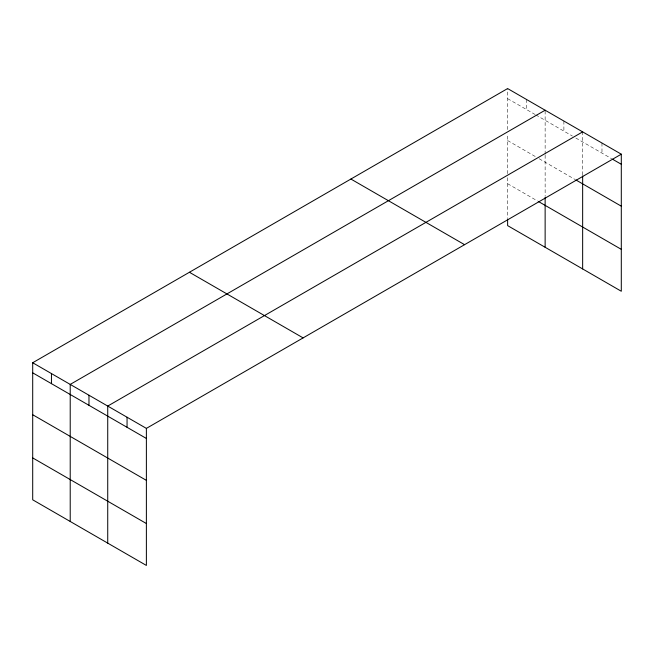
<?xml version="1.0" encoding="UTF-8"?>
<svg xmlns="http://www.w3.org/2000/svg" width="654" height="654" viewBox="0 0 654 654"><rect width="100%" height="100%" fill="white"/><g stroke="black" fill="none" stroke-linecap="round" stroke-linejoin="round"><path stroke-width="0.49" stroke-dasharray="3.27 2.45" d="M507.618 173.67L507.618 134.552M507.618 129.566L507.618 88.56M545.134 155.211L545.134 196.339M545.134 154.213L545.134 110.215M582.649 174.88L582.649 131.879M507.618 98.64L534.907 114.385M535.757 114.883L572.422 136.048M575.831 138.019L611.637 158.693M507.618 140.536L535.757 156.78M539.166 158.75L574.972 179.425M507.618 183.709L537.465 200.942M601.974 143.03L601.974 153.11M563.895 121.047L563.895 131.127M526.38 99.392L526.38 109.463M507.618 177.692L507.618 218.632"/><path stroke-width="0.98" d="M621.3 154.189L507.618 88.56L32.7 362.749L32.7 499.811L146.382 565.44L146.382 428.386L621.3 154.189L621.3 291.251L507.618 225.614L507.618 219.63M582.649 175.877L582.649 268.933M545.134 110.215L70.215 384.413L70.215 521.467M582.649 131.879L107.73 406.069L107.73 543.122M612.512 159.2L621.3 164.268M575.831 179.915L621.3 206.173M538.316 201.432L621.3 249.346M350.896 179.041L464.577 244.678M189.423 272.268L303.104 337.897M32.7 362.749L146.382 428.386M32.7 372.829L146.382 438.458M32.7 414.734L146.382 480.363M32.7 457.906L146.382 523.535M545.134 197.336L545.134 247.277M127.056 417.227L127.056 427.307M88.969 395.237L88.969 405.317M51.453 373.581L51.453 383.661"/></g></svg>
